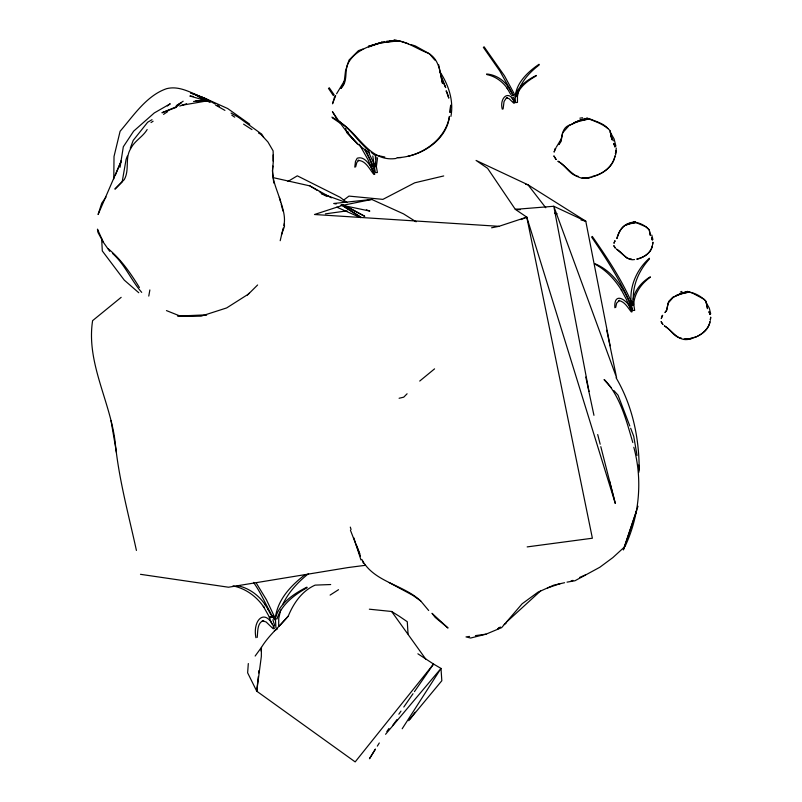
<?xml version="1.0" encoding="UTF-8"?>
<svg xmlns="http://www.w3.org/2000/svg" width="802" height="802" viewBox="0 0 802 802"><rect width="100%" height="100%" fill="white"/><g stroke="black" fill="none" stroke-linecap="round" stroke-linejoin="round"><path stroke-width="1.2" d="M272.981 166.024C270.815 178.846 277.542 189.934 280.58 201.914M273.071 161.072L273.181 154.896M113.784 178.916L114.024 156.47L120.099 131.277C133.252 115.999 146.616 95.468 166.605 88.681C179.999 85.253 192.249 93.664 204.34 98.075M375.406 154.866L375.446 159.027M275.397 618.643L275.928 627.856M450.914 116.42C453.892 100.651 448.539 84.832 439.897 71.739M614.853 307.737C613.58 288.951 630.172 302.344 632.146 311.717L631.334 311.958C627.846 307.737 624.678 301.362 618.703 300.58L619.525 300.339L616.648 303.126L615.675 307.507M257.201 637.44C257.903 631.856 256.961 622.623 263.637 620.517L262.374 620.808L266.134 621.981L273.151 628.748L274.414 628.467C265.582 606.613 252.289 619.796 255.938 637.72M503.105 108.972L504.047 101.523L506.343 97.974L507.395 97.694L506.553 97.884L509.059 98.666L513.741 103.177L514.583 102.987C509.551 88.531 499.135 97.573 502.263 109.162M632.497 304.339C632.598 292.7 640.567 282.605 650.232 276.85M633.821 447.285C642.743 480.157 639.475 515.666 625.029 546.473L612.868 557.591L599.806 567.265L574.964 580.758L567.014 582.142M248.309 663.555L247.638 672.818L256.74 691.194L355.176 761.9L433.541 664.046L441 668.427L441.822 680.738L410.053 719.023M354.775 167.147L355.486 161.392L357.201 158.215C365.802 155.317 371.617 168.129 374.795 174.184L373.912 174.455C369.582 169.422 365.662 160.24 358.003 160.48L358.875 160.22L356.83 162.415L355.647 166.876M615.635 154.836L616.267 148.069M258.304 676.597L256.74 691.194L261.332 656.517L261.442 647.394C268.64 635.535 279.387 626.663 288.229 616.157C293.632 603.134 301.863 591.024 315.126 585.119L330.685 584.538M258.695 672.948L258.956 670.512M261.051 651.044L261.442 647.394L255.146 656.046M638.843 472.288L639.324 468.639L638.703 465.04M120.059 167.287L123.328 146.766L133.643 131.157L154.275 112.952L170.255 103.769L167.347 106.004M275.437 617.46C277.743 599.415 291.176 585.3 305.041 574.713M148.771 296.088L149.864 289.943M283.788 225.783C286.134 216.42 282.033 206.274 279.367 197.342M280.199 240.7L283.196 228.059M376.138 157.042L375.166 166.475L374.414 167.117L372.96 165.683L365.241 149.262M377.552 157.793L376.369 166.676L375.166 166.475L368.018 150.997M515.215 96.19C517.932 86.125 527.455 79.879 536.257 75.438M280.66 609.961L278.755 618.292L278.665 626.442M518.984 89.854L517.47 96.21L517.46 102.405L515.586 102.586C512.799 86.085 526.553 72.681 539.054 64.28M638.011 506.242L623.354 549.931L636.618 510.633M281.422 234.886L284.469 226.435L284.379 223.507M127.338 156.079L126.084 159.428L122.195 181.783L114.897 189.132L124.26 179.608C129.814 169.733 124.611 158.235 130.716 148.631C134.546 140.801 142.916 136.811 147.157 129.533M130.275 148.24L133.202 140.41L147.688 122.215L152.019 119.698M115.348 175.157L121.423 160.56L98.095 214.505L101.734 203.197L106.024 197.031M520.298 86.656C524.498 77.874 531.546 70.827 539.185 64.962M282.986 603.966C288.78 591.886 298.164 581.891 308.57 573.63M336.569 93.824L344.549 80.601M556.347 147.097L561.27 138.957M375.306 749.178L369.471 758.742L375.366 749.279M377.331 746.131L379.296 742.973M402.193 728.757L441 668.427L385.572 734.291M386.825 731.574L388.95 728.507M398.855 714.181L400.98 711.113M403.807 707.023L413.01 693.72M414.423 691.675L433.541 664.046L417.882 653.8M397.02 719.504L392.579 725.599M408.779 720.717L415.145 712.236M469.551 636.427L466.022 636.908L470.624 638.031L486.022 634.171L501.661 627.615L522.132 603.786L538.002 592.167L553.701 585.189L564.588 582.703M649.5 258.906C639.505 269.783 632.848 284.259 633.289 299.206M273.161 627.014L274.645 625.37L272.87 619.786M279.126 626.172L288.229 616.157M247.447 295.046L249.181 293.231M407.085 393.782L403.717 397.18L399.095 398.263M649.379 258.224C634.983 270.966 627.124 291.607 632.728 310.444L634.663 310.404L633.329 301.462M257.612 284.981L248.419 294.113L226.665 307.928L201.021 316.178L180.34 316.148L166.455 310.595M540.708 590.813L506.433 622.151M631.866 305.321L633.66 304.88C634.171 293.582 641.279 283.587 650.302 277.241M419.717 381.06L434.564 368.86M121.162 297.341L92.611 320.64C85.854 363.607 111.588 403.205 115.498 445.351C119.318 480.949 128.801 515.546 136.42 550.443M183.167 101.202L176.039 106.115M499.576 627.435L497.621 628.938L500.438 627.044M344.048 199.798L348.97 196.099L382.895 199.377L414.744 182.806L443.707 175.949M504.197 624.507L506.072 623.244M151.027 122.586L153.112 121.212M163.538 114.355L167.698 111.608M274.374 630.843L277.532 628.818M330.113 595.094L338.524 589.691M287.948 181.452L297.311 175.828L340.158 197.312L347.015 202.585M176.921 105.202L181.252 102.676L177.011 106.516L161.964 112.751L176.41 107.328M536.327 75.829C527.927 80.561 519.245 86.977 516.318 96.601L515.285 96.581M307.036 587.736C294.444 594.823 281.422 604.447 277.031 618.893L275.477 618.863L274.434 619.745C267.066 607.856 261.863 594.011 253.492 582.392M697.67 336.108C703.554 333.241 709.148 328.269 710.041 321.482C707.595 332.99 694.692 339.587 683.645 339.376L691.364 338.735M306.925 587.144C293.732 593.801 279.447 603.164 275.367 618.272L275.477 618.863L266.444 599.776L256.289 583.084M570.643 581.32L572.889 580.347M579.645 577.43L585.27 574.994M521.089 219.588L526.774 217.131L615.284 503.395L600.798 446.634M680.377 292.048L681.89 291.417M607.906 128.531C603.184 123.027 595.465 121.483 589.109 118.556C581.54 117.613 575.305 123.398 568.387 125.533C560.488 129.433 563.215 138.866 558.713 144.581L561.039 141.533L562.593 132.891L569.189 125.443L580.728 120.059L573.58 122.866L588.367 118.866L586.703 118.115C594.813 121.323 603.856 124.079 609.931 130.495L611.896 139.749L610.202 130.997M633.209 222.134C623.786 223.648 618.763 230.284 616.888 238.575C619.164 231.808 621.971 224.5 630.753 223.126L626.252 224.891L635.565 222.375L634.522 221.903L646.001 226.846L649.149 229.703L650.382 235.527L649.319 230.014C645.45 225.412 639.184 222.375 633.209 222.134L636.106 222.485L630.643 223.447M685.69 291.677L672.698 297.311L668.718 301.392L666.392 310.655L664.958 312.549L666.813 310.113L668.066 303.196L673.339 297.241L682.572 292.93L676.858 295.176L688.677 291.978L687.354 291.377L692.567 293.111L704.216 299.336L705.93 301.281L707.504 308.68L706.151 301.682C701.229 295.838 693.279 291.978 685.69 291.677L689.379 292.128L682.442 293.342M179.738 106.075L186.595 103.739M362.975 49.032L358.454 50.646L349.05 60.05L345.522 70.827L344.038 83.258L340.86 88.441C347.928 81.844 344.609 72.34 347.557 64.391C354.063 50.857 368.719 46.085 382.183 42.205L384.379 41.734M368.619 47.027L382.183 42.205L368.409 46.336L381.772 42.747L396.769 40.511L393.852 40.15C406.494 40.922 416.649 48.872 428.118 53.143C439.606 59.338 439.827 72.37 442.534 83.498L438.634 64.611M547.505 587.956L560.508 583.515M491.596 227.788L498.954 226.324L526.774 217.131L592.377 538.222L527.175 546.904M193.553 101.493L204.049 99.929L195.708 94.867L210.114 102.486M637.049 259.257C643.765 257.432 651.054 252.951 652.377 245.602C651.214 253.021 643.795 257.713 636.858 258.946M407.927 156.31C427.296 152.069 447.135 137.152 449.441 116.38C445.631 140.17 419.957 157.302 396.92 157.663L401.221 157.583M592.658 176.31C602.924 174.164 613.36 166.615 615.064 155.748C612.016 170.124 595.876 178.375 582.072 178.114L591.726 177.312M690.322 338.414L696.587 336.73M386.574 41.273L393.491 40.601M416.128 221.813L403.526 213.883L371.777 199.447L342.374 205.412L314.494 214.505L498.954 226.324M580.568 120.571L589.239 119.047L584.628 118.485M181.954 105.242L206.846 100.932L189.874 96.009L193.533 96.491M579.886 118.175L582.583 117.774M325.351 213.863L347.086 210.866M475.436 635.625L486.022 634.171M365.522 565.29L348.148 567.545L228.49 587.224L140.48 574.322M381.772 42.747L398.424 40.882L389.862 40.581M371.777 199.447L333.792 203.487L336.188 203.999M578.392 176.44C569.4 175.026 565.701 165.082 557.881 161.202C568.327 167.287 575.455 181.783 589.881 177.703M681.56 338.213C673.85 337.522 670.773 329.111 664.297 325.853C672.647 330.715 678.352 342.314 689.89 339.045M634.542 259.567C626.212 261.111 622.683 252.209 616.357 249.051L627.244 258.244L631.585 259.106M585.64 119.247L589.239 119.047M633.841 222.615L636.106 222.485M686.502 292.289L689.379 292.128M391.566 41.062L398.424 40.882M206.635 315.186L177.503 315.858L203.568 315.306M396.218 158.445C369.622 162.435 359.186 134.094 340.138 122.315C351.607 130.305 358.825 142.525 369.552 151.097M395.917 40.611L398.333 40.621L408.489 43.799M195.868 100.741L206.846 100.932M520.277 209.693L515.325 209.362L487.586 168.33L476.077 160.44L527.977 184.801L585.781 221.192L610.142 345.802M369.351 609.199L391.627 611.485L399.276 616.257L407.276 621.72L408.048 633.931M584.778 177.653L586.753 177.904M685.018 338.905L687.394 339.206M199.618 97.293L204.49 97.934L215.116 103.979M486.573 73.984C495.546 74.646 503.796 79.949 508.608 87.478M525.541 184.28L527.977 184.801L545.781 207.758M341 205.011L369.832 211.086L366.364 209.823M384.84 157.032L374.273 154.776L371.436 152.57M273.562 177.723L309.883 185.894L331.406 197.833M237.232 585.63C248.851 587.866 259.066 595.325 265.452 605.199M486.974 74.616C495.435 76.31 502.824 81.744 507.586 88.862L507.185 88.22L510.663 94.375M233.001 585.901C245.693 588.447 256.78 596.608 263.918 607.274L263.317 606.322L268.54 615.545L271.818 623.896M554.713 213.131L557.109 213.753M580.999 219.959L585.781 221.192L553.781 206.274L515.325 209.362L526.774 217.131M189.392 315.517L191.618 316.188M410.754 44.511L415.266 45.925L429.511 53.804L434.834 60.11M345.542 202.304L321.261 193.523L326.695 196.37M205.402 98.516L227.648 108.521L249.743 124.21M336.81 207.167L360.599 217.643M594.803 263.657C613.781 271.537 625.49 290.394 632.016 309.071L631.024 310.163L630.623 309.532M215.558 105.072L224.931 110.385M331.938 117.122L340.529 122.064M343.015 204.931L364.77 216.339L348.619 207.387M251.958 129.583L243.587 124.15M258.585 133.092L260.8 134.265L267.918 141.964L273.111 150.866L273.372 160.801L272.459 170.846L273.753 183.026M389.291 582.663L412.86 595.345L420.689 600.939L428.679 610.502M217.252 105.192L219.377 106.405M231.066 113.062L238.505 117.292L261.693 134.155L263.617 137.202M595.204 264.289C606.382 270.204 615.134 279.858 621.69 290.524L621.289 289.893L626.352 299.286L630.212 308.489M309.883 185.894L317.211 190.355M319.306 191.628L321.401 192.901M341.291 205.011L361.03 217.442M332.369 117.814L340.67 123.548M342.043 205.091L360.8 217.162M369.762 152.911C353.532 143.458 342.654 126.706 332.429 111.638L336.599 118.656M231.788 115.147L234.725 117.182M420.689 600.939C403.005 584.317 373.742 582.172 361.812 559.415M138.776 292.74L124.29 280.139L102.305 250.946L101.643 238.725M141.713 292.379C131.047 280.229 124.952 264.409 112.521 253.442M604.016 379.667L611.445 387.887M613.931 390.624L618.051 395.196L629.801 425.982M108.35 248.891C121.242 259.547 130.606 273.271 139.418 287.487M604.457 379.657C620.558 396.81 626.302 420.589 632.828 442.554M484.047 46.747L504.448 75.779L514.252 93.874M483.355 47.338L499.867 71.057L512.127 93.082M391.627 611.485L425.892 659.294M592.277 236.42C607.395 258.094 622.232 280.299 632.567 304.73M103.318 242.214L97.463 229.161L98.034 232.59L103.318 242.214L109.724 251.347M329.211 87.709L334.304 95.067M591.585 237.011C606.111 258.364 620.237 280.229 630.522 303.998M328.459 88.35L333.331 95.588M359.316 144.28L368.028 159.718L373.06 171.658M510.082 89.824L512.127 93.714M513.34 101.383L513.741 102.014L514.734 100.922L513.551 97.202M267.657 608.718L270.745 614.543M508.207 86.837L510.483 90.456M264.85 604.247L268.269 609.67M610.282 132.3L614.101 138.946L615.896 146.134M706.211 302.725L709.269 308.048L710.702 313.793M364.85 149.954L369.592 158.946L374.564 171.167M616.066 377.742C632.377 405.491 639.214 437.812 639.184 469.772M610.573 135.007L613.299 140.881M442.223 79.999L445.681 87.608L440.649 74.666M347.697 131.498L348.639 133.683L357.441 143.919L347.015 132.942L345.592 128.44M360.439 556.087L350.444 530.242M630.663 428.258L633.71 436.238L637.039 455.436M356.75 545.741L359.837 553.871M362.494 560.839L363.376 563.164M512.107 97.774L512.719 99.578M350.294 527.104L351.065 529.46M353.772 537.721L360.97 559.966M281.181 204.209L282.996 211.066M609.48 480.949L615.284 503.395M597.711 434.554L600.177 444.218M651.775 235.026L652.908 239.557M585.801 377.07L593.951 415.326M606.733 330.264L616.598 377.702L553.781 206.274L589.029 391.466M111.007 420.589L116.46 452.478M375.747 163.207L377.411 172.56L375.296 172.56L372.8 156.009M450.624 105.333L450.062 112.39L450.624 105.333M615.876 150.515L615.455 153.834L615.876 150.515M652.898 242.314L652.627 244.41L652.898 242.314M710.692 317.301L710.351 319.958L710.692 317.301M334.404 97.563L332.509 103.809L335.637 95.679L334.404 97.563M555.154 148.931L554.092 152.089L555.836 147.989L555.154 148.931M614.643 241.312L613.971 243.297L615.064 240.72L614.643 241.312M662.111 316.028L661.269 318.554L662.652 315.276L662.111 316.028M513.791 94.476L511.696 95.027L511.836 95.809L513.942 95.258L513.791 94.476M373.552 164.199L371.286 164.801L371.446 165.643L373.712 165.052L373.552 164.199M631.074 302.625L628.979 303.176L629.119 303.958L631.214 303.407L631.074 302.625M273.231 615.705L270.084 616.527L270.304 617.7L273.452 616.878L273.231 615.705M193.332 93.884L190.635 92.972L204.269 98.095L193.332 93.884M447.887 627.906L435.175 617.38L432.007 613.309L447.887 627.906M556.077 159.478L553.971 156.049L556.077 159.478M615.224 247.958L613.901 245.803L615.224 247.958M662.853 324.469L661.169 321.722L662.853 324.469M614.222 144.32L613.71 143.438L615.034 147.077L614.222 144.32M709.369 312.339L708.958 311.637L710.021 314.544L709.369 312.339M651.856 238.415L651.535 237.853L652.367 240.149L651.856 238.415M447.125 92.531L446.133 90.796L448.809 98.125L447.125 92.531"/></g></svg>
